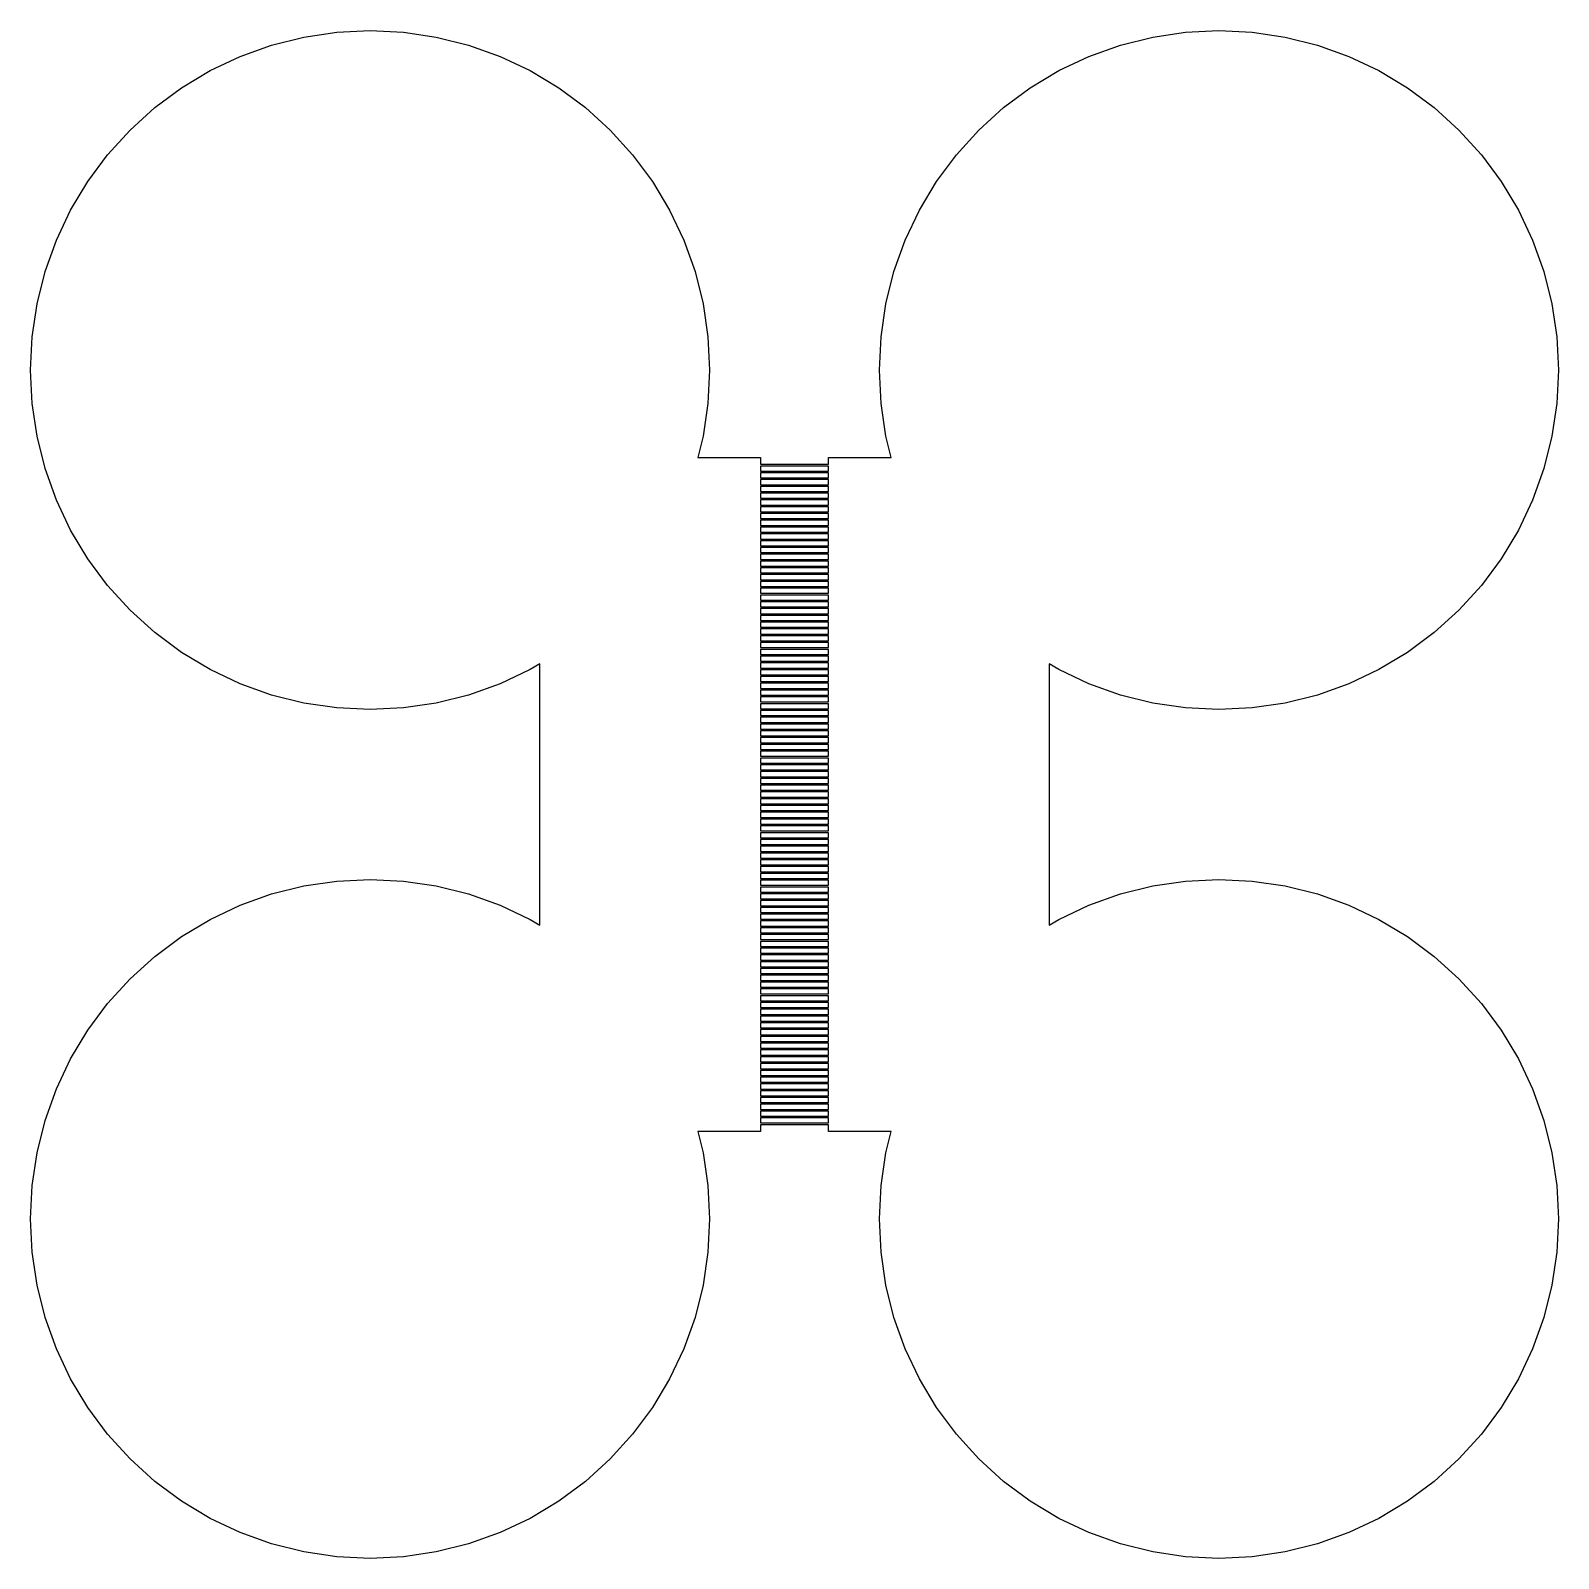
# Model space of a CAD drawing. Extents: x -18 to 85, y -20 to 85.
# Drawn here: x 19 to 28, y 19 to 28 of the extents above; entities that cross this region are included whole.
import ezdxf

# ---------------------------------------------------------------- set-up
doc = ezdxf.new("R2010")
doc.units = 0

msp = doc.modelspace()

# ---------------------------------------------------------------- linework, layer by layer
for p, q in [((20.6098, 27.9616), (20.804, 27.9904)), ((20.804, 27.9904), (21, 28)), ((21, 28), (21.196, 27.9904)), ((21.196, 27.9904), (21.3902, 27.9616)), ((25.6098, 27.9616), (25.804, 27.9904)), ((25.804, 27.9904), (26, 28)), ((26, 28), (26.196, 27.9904)), ((26.196, 27.9904), (26.3902, 27.9616)), ((20.2346, 27.8477), (20.4194, 27.9139)), ((20.4194, 27.9139), (20.6098, 27.9616)), ((21.3902, 27.9616), (21.5806, 27.9139)), ((21.5806, 27.9139), (21.7654, 27.8477)), ((25.2346, 27.8477), (25.4194, 27.9139)), ((25.4194, 27.9139), (25.6098, 27.9616)), ((26.3902, 27.9616), (26.5806, 27.9139)), ((26.5806, 27.9139), (26.7654, 27.8477)), ((20.0572, 27.7638), (20.2346, 27.8477)), ((21.7654, 27.8477), (21.9428, 27.7638)), ((25.0572, 27.7638), (25.2346, 27.8477)), ((26.7654, 27.8477), (26.9428, 27.7638)), ((19.8889, 27.6629), (20.0572, 27.7638)), ((21.9428, 27.7638), (22.1111, 27.6629)), ((24.8889, 27.6629), (25.0572, 27.7638)), ((26.9428, 27.7638), (27.1111, 27.6629)), ((19.7312, 27.546), (19.8889, 27.6629)), ((22.1111, 27.6629), (22.2688, 27.546)), ((24.7312, 27.546), (24.8889, 27.6629)), ((27.1111, 27.6629), (27.2688, 27.546)), ((19.5858, 27.4142), (19.7312, 27.546)), ((22.2688, 27.546), (22.4142, 27.4142)), ((24.5858, 27.4142), (24.7312, 27.546)), ((27.2688, 27.546), (27.4142, 27.4142)), ((19.454, 27.2688), (19.5858, 27.4142)), ((22.4142, 27.4142), (22.546, 27.2688)), ((24.454, 27.2688), (24.5858, 27.4142)), ((27.4142, 27.4142), (27.546, 27.2688)), ((19.3371, 27.1111), (19.454, 27.2688)), ((22.546, 27.2688), (22.6629, 27.1111)), ((24.3371, 27.1111), (24.454, 27.2688)), ((27.546, 27.2688), (27.6629, 27.1111)), ((19.2362, 26.9428), (19.3371, 27.1111)), ((22.6629, 27.1111), (22.7639, 26.9428)), ((24.2361, 26.9428), (24.3371, 27.1111)), ((27.6629, 27.1111), (27.7638, 26.9428)), ((19.1523, 26.7654), (19.2362, 26.9428)), ((22.7639, 26.9428), (22.8478, 26.7654)), ((24.1522, 26.7654), (24.2361, 26.9428)), ((27.7638, 26.9428), (27.8477, 26.7654)), ((19.0861, 26.5806), (19.1523, 26.7654)), ((22.8478, 26.7654), (22.9139, 26.5806)), ((24.0861, 26.5806), (24.1522, 26.7654)), ((27.8477, 26.7654), (27.9139, 26.5806)), ((19.0384, 26.3902), (19.0861, 26.5806)), ((22.9139, 26.5806), (22.9616, 26.3902)), ((24.0384, 26.3902), (24.0861, 26.5806)), ((27.9139, 26.5806), (27.9616, 26.3902)), ((19.0096, 26.196), (19.0384, 26.3902)), ((22.9616, 26.3902), (22.9904, 26.196)), ((24.0096, 26.196), (24.0384, 26.3902)), ((27.9616, 26.3902), (27.9904, 26.196)), ((19, 26), (19.0096, 26.196)), ((22.9904, 26.196), (23, 26)), ((24, 26), (24.0096, 26.196)), ((27.9904, 26.196), (28, 26)), ((19.0096, 25.804), (19, 26)), ((23, 26), (22.9904, 25.804)), ((24.0096, 25.804), (24, 26)), ((28, 26), (27.9904, 25.804)), ((19.0384, 25.6098), (19.0096, 25.804)), ((22.9904, 25.804), (22.9616, 25.6098)), ((24.0384, 25.6098), (24.0096, 25.804)), ((27.9904, 25.804), (27.9616, 25.6098)), ((19.0861, 25.4194), (19.0384, 25.6098)), ((22.9616, 25.6098), (22.9303, 25.485)), ((24.0697, 25.485), (24.0384, 25.6098)), ((27.9616, 25.6098), (27.9139, 25.4194)), ((22.9303, 25.485), (23.3, 25.485)), ((23.3, 25.485), (23.3, 25.445)), ((23.7, 25.445), (23.7, 25.485)), ((23.7, 25.485), (24.0697, 25.485)), ((19.1523, 25.2346), (19.0861, 25.4194)), ((23.3, 25.445), (23.7, 25.445)), ((23.7, 25.435), (23.3, 25.435)), ((23.3, 25.435), (23.3, 25.405)), ((23.3, 25.405), (23.7, 25.405)), ((23.7, 25.395), (23.3, 25.395)), ((23.3, 25.395), (23.3, 25.365)), ((23.7, 25.405), (23.7, 25.435)), ((23.7, 25.365), (23.7, 25.395)), ((27.9139, 25.4194), (27.8477, 25.2346)), ((23.3, 25.365), (23.7, 25.365)), ((23.7, 25.355), (23.3, 25.355)), ((23.3, 25.355), (23.3, 25.325)), ((23.3, 25.325), (23.7, 25.325)), ((23.7, 25.315), (23.3, 25.315)), ((23.3, 25.315), (23.3, 25.285)), ((23.7, 25.325), (23.7, 25.355)), ((23.7, 25.285), (23.7, 25.315)), ((19.2362, 25.0572), (19.1523, 25.2346)), ((23.3, 25.285), (23.7, 25.285)), ((23.7, 25.275), (23.3, 25.275)), ((23.3, 25.275), (23.3, 25.245)), ((23.3, 25.245), (23.7, 25.245)), ((23.7, 25.235), (23.3, 25.235)), ((23.3, 25.235), (23.3, 25.205)), ((23.3, 25.205), (23.7, 25.205)), ((23.7, 25.245), (23.7, 25.275)), ((23.7, 25.205), (23.7, 25.235)), ((27.8477, 25.2346), (27.7638, 25.0572)), ((23.7, 25.195), (23.3, 25.195)), ((23.3, 25.195), (23.3, 25.165)), ((23.3, 25.165), (23.7, 25.165)), ((23.7, 25.155), (23.3, 25.155)), ((23.3, 25.155), (23.3, 25.125)), ((23.3, 25.125), (23.7, 25.125)), ((23.7, 25.115), (23.3, 25.115)), ((23.3, 25.115), (23.3, 25.085)), ((23.7, 25.165), (23.7, 25.195)), ((23.7, 25.125), (23.7, 25.155)), ((23.7, 25.085), (23.7, 25.115)), ((19.3371, 24.8889), (19.2362, 25.0572)), ((23.3, 25.085), (23.7, 25.085)), ((23.7, 25.075), (23.3, 25.075)), ((23.3, 25.075), (23.3, 25.045)), ((23.3, 25.045), (23.7, 25.045)), ((23.7, 25.035), (23.3, 25.035)), ((23.3, 25.035), (23.3, 25.005)), ((23.7, 25.045), (23.7, 25.075)), ((23.7, 25.005), (23.7, 25.035)), ((27.7638, 25.0572), (27.6629, 24.8889)), ((23.3, 25.005), (23.7, 25.005)), ((23.7, 24.995), (23.3, 24.995)), ((23.3, 24.995), (23.3, 24.965)), ((23.3, 24.965), (23.7, 24.965)), ((23.7, 24.955), (23.3, 24.955)), ((23.3, 24.955), (23.3, 24.925)), ((23.7, 24.965), (23.7, 24.995)), ((23.7, 24.925), (23.7, 24.955)), ((19.454, 24.7312), (19.3371, 24.8889)), ((23.3, 24.925), (23.7, 24.925)), ((23.7, 24.915), (23.3, 24.915)), ((23.3, 24.915), (23.3, 24.885)), ((23.3, 24.885), (23.7, 24.885)), ((23.7, 24.875), (23.3, 24.875)), ((23.3, 24.875), (23.3, 24.845)), ((23.3, 24.845), (23.7, 24.845)), ((23.7, 24.885), (23.7, 24.915)), ((23.7, 24.845), (23.7, 24.875)), ((27.6629, 24.8889), (27.546, 24.7312)), ((23.7, 24.835), (23.3, 24.835)), ((23.3, 24.835), (23.3, 24.805)), ((23.3, 24.805), (23.7, 24.805)), ((23.7, 24.795), (23.3, 24.795)), ((23.3, 24.795), (23.3, 24.765)), ((23.3, 24.765), (23.7, 24.765)), ((23.7, 24.755), (23.3, 24.755)), ((23.3, 24.755), (23.3, 24.725)), ((23.7, 24.805), (23.7, 24.835)), ((23.7, 24.765), (23.7, 24.795)), ((23.7, 24.725), (23.7, 24.755)), ((19.5858, 24.5858), (19.454, 24.7312)), ((23.3, 24.725), (23.7, 24.725)), ((23.7, 24.715), (23.3, 24.715)), ((23.3, 24.715), (23.3, 24.685)), ((23.3, 24.685), (23.7, 24.685)), ((23.7, 24.675), (23.3, 24.675)), ((23.3, 24.675), (23.3, 24.645)), ((23.7, 24.685), (23.7, 24.715)), ((23.7, 24.645), (23.7, 24.675)), ((27.546, 24.7312), (27.4142, 24.5858)), ((19.7312, 24.454), (19.5858, 24.5858)), ((23.3, 24.645), (23.7, 24.645)), ((23.7, 24.635), (23.3, 24.635)), ((23.3, 24.635), (23.3, 24.605)), ((23.3, 24.605), (23.7, 24.605)), ((23.7, 24.595), (23.3, 24.595)), ((23.3, 24.595), (23.3, 24.565)), ((23.7, 24.605), (23.7, 24.635)), ((23.7, 24.565), (23.7, 24.595)), ((27.4142, 24.5858), (27.2688, 24.454)), ((23.3, 24.565), (23.7, 24.565)), ((23.7, 24.555), (23.3, 24.555)), ((23.3, 24.555), (23.3, 24.525)), ((23.3, 24.525), (23.7, 24.525)), ((23.7, 24.515), (23.3, 24.515)), ((23.3, 24.515), (23.3, 24.485)), ((23.3, 24.485), (23.7, 24.485)), ((23.7, 24.525), (23.7, 24.555)), ((23.7, 24.485), (23.7, 24.515)), ((19.8889, 24.3371), (19.7312, 24.454)), ((23.7, 24.475), (23.3, 24.475)), ((23.3, 24.475), (23.3, 24.445)), ((23.3, 24.445), (23.7, 24.445)), ((23.7, 24.435), (23.3, 24.435)), ((23.3, 24.435), (23.3, 24.405)), ((23.3, 24.405), (23.7, 24.405)), ((23.7, 24.395), (23.3, 24.395)), ((23.3, 24.395), (23.3, 24.365)), ((23.7, 24.445), (23.7, 24.475)), ((23.7, 24.405), (23.7, 24.435)), ((23.7, 24.365), (23.7, 24.395)), ((27.2688, 24.454), (27.1111, 24.3371)), ((20.0572, 24.2361), (19.8889, 24.3371)), ((23.3, 24.365), (23.7, 24.365)), ((23.7, 24.355), (23.3, 24.355)), ((23.3, 24.355), (23.3, 24.325)), ((23.3, 24.325), (23.7, 24.325)), ((23.7, 24.315), (23.3, 24.315)), ((23.3, 24.315), (23.3, 24.285)), ((23.7, 24.325), (23.7, 24.355)), ((23.7, 24.285), (23.7, 24.315)), ((27.1111, 24.3371), (26.9428, 24.2361)), ((20.2346, 24.1522), (20.0572, 24.2361)), ((21.9428, 24.2361), (21.7654, 24.1522)), ((22, 24.2704), (21.9428, 24.2361)), ((22, 22.7296), (22, 24.2704)), ((23.3, 24.285), (23.7, 24.285)), ((23.7, 24.275), (23.3, 24.275)), ((23.3, 24.275), (23.3, 24.245)), ((23.3, 24.245), (23.7, 24.245)), ((23.7, 24.235), (23.3, 24.235)), ((23.3, 24.235), (23.3, 24.205)), ((23.7, 24.245), (23.7, 24.275)), ((23.7, 24.205), (23.7, 24.235)), ((25.0572, 24.2361), (25, 24.2704)), ((25, 24.2704), (25, 22.7296)), ((25.2346, 24.1522), (25.0572, 24.2361)), ((26.9428, 24.2361), (26.7654, 24.1522)), ((20.4194, 24.0861), (20.2346, 24.1522)), ((21.7654, 24.1522), (21.5806, 24.0861)), ((23.3, 24.205), (23.7, 24.205)), ((23.7, 24.195), (23.3, 24.195)), ((23.3, 24.195), (23.3, 24.165)), ((23.3, 24.165), (23.7, 24.165)), ((23.7, 24.155), (23.3, 24.155)), ((23.3, 24.155), (23.3, 24.125)), ((23.3, 24.125), (23.7, 24.125)), ((23.7, 24.165), (23.7, 24.195)), ((23.7, 24.125), (23.7, 24.155)), ((25.4194, 24.0861), (25.2346, 24.1522)), ((26.7654, 24.1522), (26.5806, 24.0861)), ((20.6098, 24.0384), (20.4194, 24.0861)), ((20.804, 24.0096), (20.6098, 24.0384)), ((21.3902, 24.0384), (21.196, 24.0096)), ((21.5806, 24.0861), (21.3902, 24.0384)), ((23.7, 24.115), (23.3, 24.115)), ((23.3, 24.115), (23.3, 24.085)), ((23.3, 24.085), (23.7, 24.085)), ((23.7, 24.075), (23.3, 24.075)), ((23.3, 24.075), (23.3, 24.045)), ((23.3, 24.045), (23.7, 24.045)), ((23.7, 24.035), (23.3, 24.035)), ((23.3, 24.035), (23.3, 24.005)), ((23.7, 24.085), (23.7, 24.115)), ((23.7, 24.045), (23.7, 24.075)), ((23.7, 24.005), (23.7, 24.035)), ((25.6098, 24.0384), (25.4194, 24.0861)), ((25.804, 24.0096), (25.6098, 24.0384)), ((26.3902, 24.0384), (26.196, 24.0096)), ((26.5806, 24.0861), (26.3902, 24.0384)), ((21, 24), (20.804, 24.0096)), ((21.196, 24.0096), (21, 24)), ((23.3, 24.005), (23.7, 24.005)), ((23.7, 23.995), (23.3, 23.995)), ((23.3, 23.995), (23.3, 23.965)), ((23.3, 23.965), (23.7, 23.965)), ((23.7, 23.955), (23.3, 23.955)), ((23.3, 23.955), (23.3, 23.925)), ((23.7, 23.965), (23.7, 23.995)), ((23.7, 23.925), (23.7, 23.955)), ((26, 24), (25.804, 24.0096)), ((26.196, 24.0096), (26, 24)), ((23.3, 23.925), (23.7, 23.925)), ((23.7, 23.915), (23.3, 23.915)), ((23.3, 23.915), (23.3, 23.885)), ((23.3, 23.885), (23.7, 23.885)), ((23.7, 23.875), (23.3, 23.875)), ((23.3, 23.875), (23.3, 23.845)), ((23.7, 23.885), (23.7, 23.915)), ((23.7, 23.845), (23.7, 23.875)), ((23.3, 23.845), (23.7, 23.845)), ((23.7, 23.835), (23.3, 23.835)), ((23.3, 23.835), (23.3, 23.805)), ((23.3, 23.805), (23.7, 23.805)), ((23.7, 23.795), (23.3, 23.795)), ((23.3, 23.795), (23.3, 23.765)), ((23.3, 23.765), (23.7, 23.765)), ((23.7, 23.805), (23.7, 23.835)), ((23.7, 23.765), (23.7, 23.795)), ((23.7, 23.755), (23.3, 23.755)), ((23.3, 23.755), (23.3, 23.725)), ((23.3, 23.725), (23.7, 23.725)), ((23.7, 23.715), (23.3, 23.715)), ((23.3, 23.715), (23.3, 23.685)), ((23.3, 23.685), (23.7, 23.685)), ((23.7, 23.675), (23.3, 23.675)), ((23.3, 23.675), (23.3, 23.645)), ((23.7, 23.725), (23.7, 23.755)), ((23.7, 23.685), (23.7, 23.715)), ((23.7, 23.645), (23.7, 23.675)), ((23.3, 23.645), (23.7, 23.645)), ((23.7, 23.635), (23.3, 23.635)), ((23.3, 23.635), (23.3, 23.605)), ((23.3, 23.605), (23.7, 23.605)), ((23.7, 23.595), (23.3, 23.595)), ((23.3, 23.595), (23.3, 23.565)), ((23.7, 23.605), (23.7, 23.635)), ((23.7, 23.565), (23.7, 23.595)), ((23.3, 23.565), (23.7, 23.565)), ((23.7, 23.555), (23.3, 23.555)), ((23.3, 23.555), (23.3, 23.525)), ((23.3, 23.525), (23.7, 23.525)), ((23.7, 23.515), (23.3, 23.515)), ((23.3, 23.515), (23.3, 23.485)), ((23.7, 23.525), (23.7, 23.555)), ((23.7, 23.485), (23.7, 23.515)), ((23.3, 23.485), (23.7, 23.485)), ((23.7, 23.475), (23.3, 23.475)), ((23.3, 23.475), (23.3, 23.445)), ((23.3, 23.445), (23.7, 23.445)), ((23.7, 23.435), (23.3, 23.435)), ((23.3, 23.435), (23.3, 23.405)), ((23.3, 23.405), (23.7, 23.405)), ((23.7, 23.445), (23.7, 23.475)), ((23.7, 23.405), (23.7, 23.435)), ((23.7, 23.395), (23.3, 23.395)), ((23.3, 23.395), (23.3, 23.365)), ((23.3, 23.365), (23.7, 23.365)), ((23.7, 23.355), (23.3, 23.355)), ((23.3, 23.355), (23.3, 23.325)), ((23.3, 23.325), (23.7, 23.325)), ((23.7, 23.315), (23.3, 23.315)), ((23.3, 23.315), (23.3, 23.285)), ((23.7, 23.365), (23.7, 23.395)), ((23.7, 23.325), (23.7, 23.355)), ((23.7, 23.285), (23.7, 23.315)), ((23.3, 23.285), (23.7, 23.285)), ((23.7, 23.275), (23.3, 23.275)), ((23.3, 23.275), (23.3, 23.245)), ((23.3, 23.245), (23.7, 23.245)), ((23.7, 23.235), (23.3, 23.235)), ((23.3, 23.235), (23.3, 23.205)), ((23.7, 23.245), (23.7, 23.275)), ((23.7, 23.205), (23.7, 23.235)), ((23.3, 23.205), (23.7, 23.205)), ((23.7, 23.195), (23.3, 23.195)), ((23.3, 23.195), (23.3, 23.165)), ((23.3, 23.165), (23.7, 23.165)), ((23.7, 23.155), (23.3, 23.155)), ((23.3, 23.155), (23.3, 23.125)), ((23.7, 23.165), (23.7, 23.195)), ((23.7, 23.125), (23.7, 23.155)), ((23.3, 23.125), (23.7, 23.125)), ((23.7, 23.115), (23.3, 23.115)), ((23.3, 23.115), (23.3, 23.085)), ((23.3, 23.085), (23.7, 23.085)), ((23.7, 23.075), (23.3, 23.075)), ((23.3, 23.075), (23.3, 23.045)), ((23.3, 23.045), (23.7, 23.045)), ((23.7, 23.085), (23.7, 23.115)), ((23.7, 23.045), (23.7, 23.075)), ((20.4194, 22.9139), (20.6098, 22.9616)), ((20.6098, 22.9616), (20.804, 22.9904)), ((20.804, 22.9904), (21, 23)), ((21, 23), (21.196, 22.9904)), ((21.196, 22.9904), (21.3902, 22.9616)), ((21.3902, 22.9616), (21.5806, 22.9139)), ((23.7, 23.035), (23.3, 23.035)), ((23.3, 23.035), (23.3, 23.005)), ((23.3, 23.005), (23.7, 23.005)), ((23.7, 22.995), (23.3, 22.995)), ((23.3, 22.995), (23.3, 22.965)), ((23.3, 22.965), (23.7, 22.965)), ((23.7, 22.955), (23.3, 22.955)), ((23.3, 22.955), (23.3, 22.925)), ((23.7, 23.005), (23.7, 23.035)), ((23.7, 22.965), (23.7, 22.995)), ((23.7, 22.925), (23.7, 22.955)), ((25.4194, 22.9139), (25.6098, 22.9616)), ((25.6098, 22.9616), (25.804, 22.9904)), ((25.804, 22.9904), (26, 23)), ((26, 23), (26.196, 22.9904)), ((26.196, 22.9904), (26.3902, 22.9616)), ((26.3902, 22.9616), (26.5806, 22.9139)), ((20.2346, 22.8478), (20.4194, 22.9139)), ((21.5806, 22.9139), (21.7654, 22.8478)), ((23.3, 22.925), (23.7, 22.925)), ((23.7, 22.915), (23.3, 22.915)), ((23.3, 22.915), (23.3, 22.885)), ((23.3, 22.885), (23.7, 22.885)), ((23.7, 22.875), (23.3, 22.875)), ((23.3, 22.875), (23.3, 22.845)), ((23.7, 22.885), (23.7, 22.915)), ((23.7, 22.845), (23.7, 22.875)), ((25.2346, 22.8478), (25.4194, 22.9139)), ((26.5806, 22.9139), (26.7654, 22.8478)), ((20.0572, 22.7639), (20.2346, 22.8478)), ((21.7654, 22.8478), (21.9428, 22.7639)), ((23.3, 22.845), (23.7, 22.845)), ((23.7, 22.835), (23.3, 22.835)), ((23.3, 22.835), (23.3, 22.805)), ((23.3, 22.805), (23.7, 22.805)), ((23.7, 22.795), (23.3, 22.795)), ((23.3, 22.795), (23.3, 22.765)), ((23.7, 22.805), (23.7, 22.835)), ((23.7, 22.765), (23.7, 22.795)), ((25.0572, 22.7639), (25.2346, 22.8478)), ((26.7654, 22.8478), (26.9428, 22.7639)), ((19.8889, 22.6629), (20.0572, 22.7639)), ((21.9428, 22.7639), (22, 22.7296)), ((23.3, 22.765), (23.7, 22.765)), ((23.7, 22.755), (23.3, 22.755)), ((23.3, 22.755), (23.3, 22.725)), ((23.3, 22.725), (23.7, 22.725)), ((23.7, 22.715), (23.3, 22.715)), ((23.3, 22.715), (23.3, 22.685)), ((23.3, 22.685), (23.7, 22.685)), ((23.7, 22.725), (23.7, 22.755)), ((23.7, 22.685), (23.7, 22.715)), ((25, 22.7296), (25.0572, 22.7639)), ((26.9428, 22.7639), (27.1111, 22.6629)), ((19.7312, 22.546), (19.8889, 22.6629)), ((23.7, 22.675), (23.3, 22.675)), ((23.3, 22.675), (23.3, 22.645)), ((23.3, 22.645), (23.7, 22.645)), ((23.7, 22.635), (23.3, 22.635)), ((23.3, 22.635), (23.3, 22.605)), ((23.3, 22.605), (23.7, 22.605)), ((23.7, 22.595), (23.3, 22.595)), ((23.3, 22.595), (23.3, 22.565)), ((23.7, 22.645), (23.7, 22.675)), ((23.7, 22.605), (23.7, 22.635)), ((23.7, 22.565), (23.7, 22.595)), ((27.1111, 22.6629), (27.2688, 22.546)), ((19.5858, 22.4142), (19.7312, 22.546)), ((23.3, 22.565), (23.7, 22.565)), ((23.7, 22.555), (23.3, 22.555)), ((23.3, 22.555), (23.3, 22.525)), ((23.3, 22.525), (23.7, 22.525)), ((23.7, 22.515), (23.3, 22.515)), ((23.3, 22.515), (23.3, 22.485)), ((23.7, 22.525), (23.7, 22.555)), ((23.7, 22.485), (23.7, 22.515)), ((27.2688, 22.546), (27.4142, 22.4142)), ((19.454, 22.2688), (19.5858, 22.4142)), ((23.3, 22.485), (23.7, 22.485)), ((23.7, 22.475), (23.3, 22.475)), ((23.3, 22.475), (23.3, 22.445)), ((23.3, 22.445), (23.7, 22.445)), ((23.7, 22.435), (23.3, 22.435)), ((23.3, 22.435), (23.3, 22.405)), ((23.7, 22.445), (23.7, 22.475)), ((23.7, 22.405), (23.7, 22.435)), ((27.4142, 22.4142), (27.546, 22.2688)), ((23.3, 22.405), (23.7, 22.405)), ((23.7, 22.395), (23.3, 22.395)), ((23.3, 22.395), (23.3, 22.365)), ((23.3, 22.365), (23.7, 22.365)), ((23.7, 22.355), (23.3, 22.355)), ((23.3, 22.355), (23.3, 22.325)), ((23.3, 22.325), (23.7, 22.325)), ((23.7, 22.365), (23.7, 22.395)), ((23.7, 22.325), (23.7, 22.355)), ((19.3371, 22.1111), (19.454, 22.2688)), ((23.7, 22.315), (23.3, 22.315)), ((23.3, 22.315), (23.3, 22.285)), ((23.3, 22.285), (23.7, 22.285)), ((23.7, 22.275), (23.3, 22.275)), ((23.3, 22.275), (23.3, 22.245)), ((23.3, 22.245), (23.7, 22.245)), ((23.7, 22.235), (23.3, 22.235)), ((23.3, 22.235), (23.3, 22.205)), ((23.7, 22.285), (23.7, 22.315)), ((23.7, 22.245), (23.7, 22.275)), ((23.7, 22.205), (23.7, 22.235)), ((27.546, 22.2688), (27.6629, 22.1111)), ((23.3, 22.205), (23.7, 22.205)), ((23.7, 22.195), (23.3, 22.195)), ((23.3, 22.195), (23.3, 22.165)), ((23.3, 22.165), (23.7, 22.165)), ((23.7, 22.155), (23.3, 22.155)), ((23.3, 22.155), (23.3, 22.125)), ((23.7, 22.165), (23.7, 22.195)), ((23.7, 22.125), (23.7, 22.155)), ((19.2362, 21.9428), (19.3371, 22.1111)), ((23.3, 22.125), (23.7, 22.125)), ((23.7, 22.115), (23.3, 22.115)), ((23.3, 22.115), (23.3, 22.085)), ((23.3, 22.085), (23.7, 22.085)), ((23.7, 22.075), (23.3, 22.075)), ((23.3, 22.075), (23.3, 22.045)), ((23.7, 22.085), (23.7, 22.115)), ((23.7, 22.045), (23.7, 22.075)), ((27.6629, 22.1111), (27.7638, 21.9428)), ((23.3, 22.045), (23.7, 22.045)), ((23.7, 22.035), (23.3, 22.035)), ((23.3, 22.035), (23.3, 22.005)), ((23.3, 22.005), (23.7, 22.005)), ((23.7, 21.995), (23.3, 21.995)), ((23.3, 21.995), (23.3, 21.965)), ((23.3, 21.965), (23.7, 21.965)), ((23.7, 22.005), (23.7, 22.035)), ((23.7, 21.965), (23.7, 21.995)), ((19.1523, 21.7654), (19.2362, 21.9428)), ((23.7, 21.955), (23.3, 21.955)), ((23.3, 21.955), (23.3, 21.925)), ((23.3, 21.925), (23.7, 21.925)), ((23.7, 21.915), (23.3, 21.915)), ((23.3, 21.915), (23.3, 21.885)), ((23.3, 21.885), (23.7, 21.885)), ((23.7, 21.875), (23.3, 21.875)), ((23.3, 21.875), (23.3, 21.845)), ((23.7, 21.925), (23.7, 21.955)), ((23.7, 21.885), (23.7, 21.915)), ((23.7, 21.845), (23.7, 21.875)), ((27.7638, 21.9428), (27.8477, 21.7654)), ((23.3, 21.845), (23.7, 21.845)), ((23.7, 21.835), (23.3, 21.835)), ((23.3, 21.835), (23.3, 21.805)), ((23.3, 21.805), (23.7, 21.805)), ((23.7, 21.795), (23.3, 21.795)), ((23.3, 21.795), (23.3, 21.765)), ((23.7, 21.805), (23.7, 21.835)), ((23.7, 21.765), (23.7, 21.795)), ((19.0861, 21.5806), (19.1523, 21.7654)), ((23.3, 21.765), (23.7, 21.765)), ((23.7, 21.755), (23.3, 21.755)), ((23.3, 21.755), (23.3, 21.725)), ((23.3, 21.725), (23.7, 21.725)), ((23.7, 21.715), (23.3, 21.715)), ((23.3, 21.715), (23.3, 21.685)), ((23.7, 21.725), (23.7, 21.755)), ((23.7, 21.685), (23.7, 21.715)), ((27.8477, 21.7654), (27.9139, 21.5806)), ((23.3, 21.685), (23.7, 21.685)), ((23.7, 21.675), (23.3, 21.675)), ((23.3, 21.675), (23.3, 21.645)), ((23.3, 21.645), (23.7, 21.645)), ((23.7, 21.635), (23.3, 21.635)), ((23.3, 21.635), (23.3, 21.605)), ((23.3, 21.605), (23.7, 21.605)), ((23.7, 21.645), (23.7, 21.675)), ((23.7, 21.605), (23.7, 21.635)), ((19.0384, 21.3902), (19.0861, 21.5806)), ((23.3, 21.515), (22.9303, 21.515)), ((22.9303, 21.515), (22.9616, 21.3902)), ((23.7, 21.595), (23.3, 21.595)), ((23.3, 21.595), (23.3, 21.565)), ((23.3, 21.565), (23.7, 21.565)), ((23.7, 21.555), (23.3, 21.555)), ((23.3, 21.555), (23.3, 21.515)), ((23.7, 21.565), (23.7, 21.595)), ((23.7, 21.515), (23.7, 21.555)), ((24.0697, 21.515), (23.7, 21.515)), ((24.0384, 21.3902), (24.0697, 21.515)), ((27.9139, 21.5806), (27.9616, 21.3902)), ((19.0096, 21.196), (19.0384, 21.3902)), ((22.9616, 21.3902), (22.9904, 21.196)), ((24.0096, 21.196), (24.0384, 21.3902)), ((27.9616, 21.3902), (27.9904, 21.196)), ((19, 21), (19.0096, 21.196)), ((22.9904, 21.196), (23, 21)), ((24, 21), (24.0096, 21.196)), ((27.9904, 21.196), (28, 21)), ((19.0096, 20.804), (19, 21)), ((23, 21), (22.9904, 20.804)), ((24.0096, 20.804), (24, 21)), ((28, 21), (27.9904, 20.804)), ((19.0384, 20.6098), (19.0096, 20.804)), ((22.9904, 20.804), (22.9616, 20.6098)), ((24.0384, 20.6098), (24.0096, 20.804)), ((27.9904, 20.804), (27.9616, 20.6098)), ((19.0861, 20.4194), (19.0384, 20.6098)), ((22.9616, 20.6098), (22.9139, 20.4194)), ((24.0861, 20.4194), (24.0384, 20.6098)), ((27.9616, 20.6098), (27.9139, 20.4194)), ((19.1523, 20.2346), (19.0861, 20.4194)), ((22.9139, 20.4194), (22.8478, 20.2346)), ((24.1522, 20.2346), (24.0861, 20.4194)), ((27.9139, 20.4194), (27.8477, 20.2346)), ((19.2362, 20.0572), (19.1523, 20.2346)), ((22.8478, 20.2346), (22.7639, 20.0572)), ((24.2361, 20.0572), (24.1522, 20.2346)), ((27.8477, 20.2346), (27.7638, 20.0572)), ((19.3371, 19.8889), (19.2362, 20.0572)), ((22.7639, 20.0572), (22.6629, 19.8889)), ((24.3371, 19.8889), (24.2361, 20.0572)), ((27.7638, 20.0572), (27.6629, 19.8889)), ((19.454, 19.7312), (19.3371, 19.8889)), ((22.6629, 19.8889), (22.546, 19.7312)), ((24.454, 19.7312), (24.3371, 19.8889)), ((27.6629, 19.8889), (27.546, 19.7312)), ((19.5858, 19.5858), (19.454, 19.7312)), ((22.546, 19.7312), (22.4142, 19.5858)), ((24.5858, 19.5858), (24.454, 19.7312)), ((27.546, 19.7312), (27.4142, 19.5858)), ((19.7312, 19.454), (19.5858, 19.5858)), ((22.4142, 19.5858), (22.2688, 19.454)), ((24.7312, 19.454), (24.5858, 19.5858)), ((27.4142, 19.5858), (27.2688, 19.454)), ((19.8889, 19.3371), (19.7312, 19.454)), ((22.2688, 19.454), (22.1111, 19.3371)), ((24.8889, 19.3371), (24.7312, 19.454)), ((27.2688, 19.454), (27.1111, 19.3371)), ((20.0572, 19.2362), (19.8889, 19.3371)), ((22.1111, 19.3371), (21.9428, 19.2362)), ((25.0572, 19.2362), (24.8889, 19.3371)), ((27.1111, 19.3371), (26.9428, 19.2362)), ((20.2346, 19.1523), (20.0572, 19.2362)), ((21.9428, 19.2362), (21.7654, 19.1523)), ((25.2346, 19.1523), (25.0572, 19.2362)), ((26.9428, 19.2362), (26.7654, 19.1523)), ((20.4194, 19.0861), (20.2346, 19.1523)), ((20.6098, 19.0384), (20.4194, 19.0861)), ((21.5806, 19.0861), (21.3902, 19.0384)), ((21.7654, 19.1523), (21.5806, 19.0861)), ((25.4194, 19.0861), (25.2346, 19.1523)), ((25.6098, 19.0384), (25.4194, 19.0861)), ((26.5806, 19.0861), (26.3902, 19.0384)), ((26.7654, 19.1523), (26.5806, 19.0861)), ((20.804, 19.0096), (20.6098, 19.0384)), ((21, 19), (20.804, 19.0096)), ((21.196, 19.0096), (21, 19)), ((21.3902, 19.0384), (21.196, 19.0096)), ((25.804, 19.0096), (25.6098, 19.0384)), ((26, 19), (25.804, 19.0096)), ((26.196, 19.0096), (26, 19)), ((26.3902, 19.0384), (26.196, 19.0096))]:
    msp.add_line(p, q)

doc.saveas('drawing.dxf')
